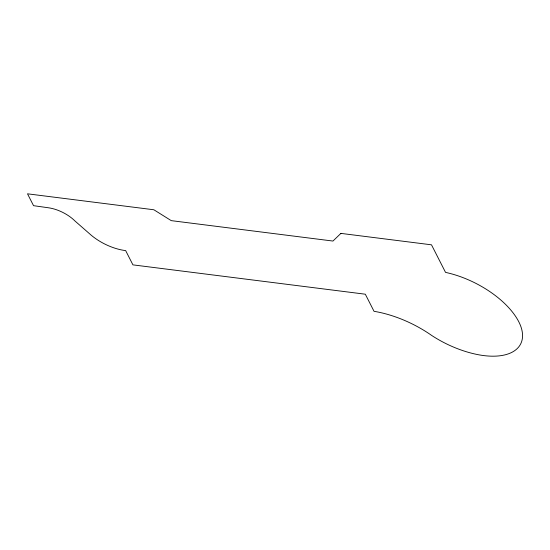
<?xml version="1.0" encoding="UTF-8"?>
<svg xmlns="http://www.w3.org/2000/svg" width="550" height="550" viewBox="0 0 550 550"><rect width="100%" height="100%" fill="white"/><g stroke="black" fill="none" stroke-linecap="round" stroke-linejoin="round"><path stroke-width="0.82" d="M340.904 233.386L332.949 241.051L171.263 220.639L153.863 209.77L27.5 193.813L33.543 205.679L48.146 207.735A27.204 13.887 26.8 0 1 75.082 221.093L89.334 233.564A37.909 19.353 26.8 0 0 125.661 250.607L132.928 264.866L365.317 294.209L374.034 311.314A78.389 40.019 26.8 0 1 431.798 335.528A71.445 36.479 26.8 0 0 477.833 354.626A64.618 32.986 26.8 0 0 518.183 320.636A68.716 35.083 26.8 0 0 445.541 272.387L431.496 244.819L340.904 233.386"/></g></svg>
